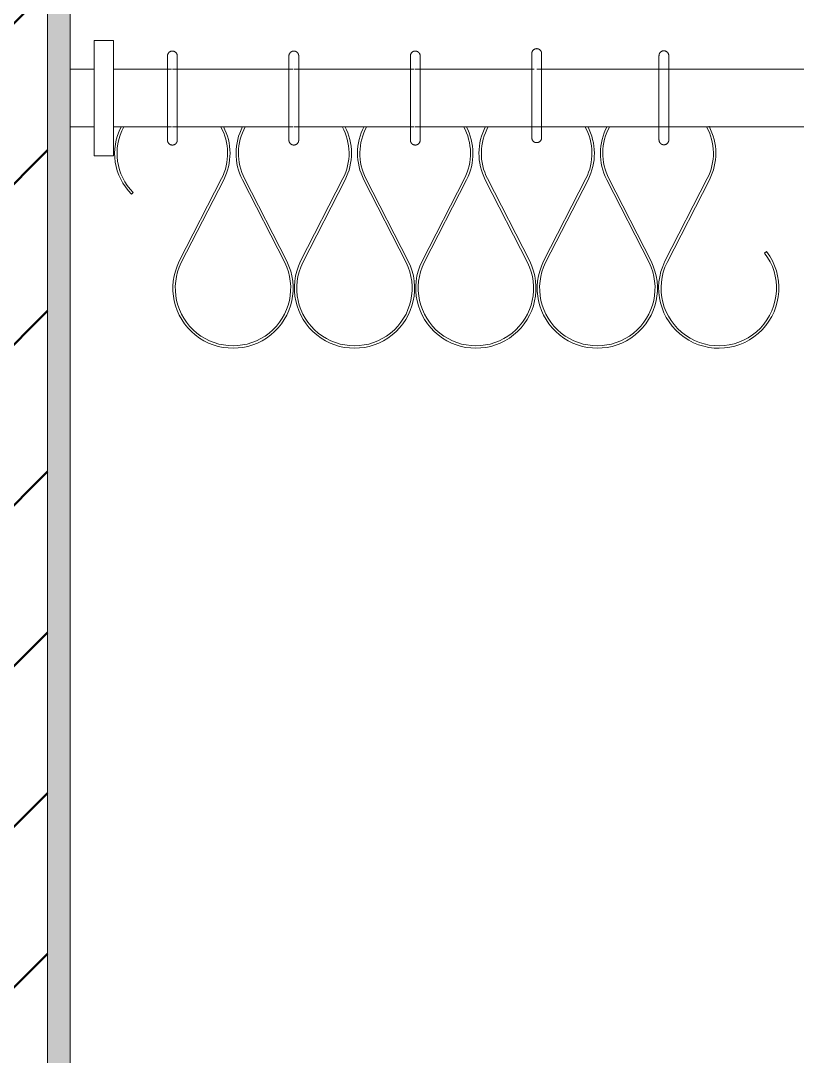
# Model space of a CAD drawing. Header units: millimetres. Extents: x -76261 to 649593, y -304265 to 60256.
# Drawn here: x 17057 to 17570, y -5591 to -4908 of the extents above; entities that cross this region are included whole.
import ezdxf

# ---------------------------------------------------------------- set-up
doc = ezdxf.new("R2010")
doc.units = ezdxf.units.MM
doc.header["$LTSCALE"] = 2000
doc.header["$MEASUREMENT"] = 0
doc.layers.get('0').update_dxf_attribs({"linetype": 'CONTINUOUS'})
for name, color, linetype, lineweight in [('A-WALL', 8, 'CONTINUOUS', 15), ('A-WALL-PATT', 8, 'CONTINUOUS', 50), ('Q-SPCQ', 8, 'CONTINUOUS', 15)]:
    doc.layers.add(name, color=color, linetype=linetype, lineweight=lineweight)

# ---------------------------------------------------------------- blocks, each defined once
blk = doc.blocks.new('Shower_Curtain_and_Rod_12632 - Shower Rod and Curtain Family-10671543-1st  FLOOR PLAN')
at = {"layer": 'Q-SPCQ'}
for p, q in [((28.57, 38.1), (15.87, 38.1)), ((15.87, -38.1), (15.87, 38.1)), ((28.57, 38.1), (28.57, -38.1)), ((304.74, 28.65), (304.74, 23.37)), ((311.21, 23.37), (311.21, 28.65)), ((64.23, 27.06), (64.23, 22.02)), ((70.71, 22.02), (70.71, 27.06)), ((70.71, 18.4), (70.71, 20.69)), ((144.4, 27.06), (144.4, 22.02)), ((150.87, 22.02), (150.87, 27.06)), ((150.87, 18.4), (150.87, 20.69)), ((224.57, 27.06), (224.57, 22.02)), ((231.04, 22.02), (231.04, 27.06)), ((231.04, 18.4), (231.04, 20.69)), ((311.21, 18.83), (311.21, 21.44)), ((388.7, 27.25), (388.7, 22.17)), ((395.18, 22.17), (395.18, 27.25)), ((395.18, 18.4), (395.18, 20.87)), ((15.87, 19.05), (0, 19.05)), ((0, -19.05), (0, 19.05)), ((66.85, 19.05), (28.57, 19.05)), ((147.02, 19.05), (67.47, 19.05)), ((227.19, 19.05), (147.64, 19.05)), ((306.31, 19.05), (227.81, 19.05)), ((391.58, 19.05), (307.98, 19.05)), ((901.42, 19.05), (391.94, 19.05)), ((0, -19.05), (15.87, -19.05)), ((28.57, -19.05), (66.85, -19.05)), ((64.23, -18.27), (64.23, -27.06)), ((67.47, -19.05), (147.02, -19.05)), ((144.4, -18.11), (144.4, -27.06)), ((147.64, -19.05), (227.19, -19.05)), ((224.57, -18.4), (224.57, -27.06)), ((227.81, -19.05), (901.42, -19.05)), ((304.74, -18.84), (304.74, -25.48)), ((388.7, -18.4), (388.7, -26.88)), ((70.71, -27.06), (70.71, -22.02)), ((150.87, -27.06), (150.87, -22.02)), ((231.04, -27.06), (231.04, -22.02)), ((311.21, -25.48), (311.21, -20.67)), ((395.18, -26.88), (395.18, -21.86)), ((15.87, -38.1), (28.57, -38.1)), ((99.93, -53.17), (71.95, -107.76)), ((73.37, -108.47), (101.34, -53.89)), ((113.69, -53.89), (141.62, -108.47)), ((143.04, -107.76), (115.11, -53.17)), ((180.09, -53.17), (152.12, -107.76)), ((153.53, -108.47), (181.51, -53.89)), ((193.86, -53.89), (221.79, -108.47)), ((223.2, -107.76), (195.28, -53.17)), ((260.26, -53.17), (232.29, -107.76)), ((233.7, -108.47), (261.68, -53.89)), ((274.03, -53.89), (301.96, -108.47)), ((303.37, -107.76), (275.45, -53.17)), ((340.43, -53.17), (312.45, -107.76)), ((313.87, -108.47), (341.84, -53.89)), ((354.2, -53.89), (382.12, -108.47)), ((383.54, -107.76), (355.61, -53.17)), ((420.6, -53.17), (392.62, -107.76)), ((394.04, -108.47), (422.01, -53.89)), ((40.41, -63.37), (41.53, -62.25)), ((459.7, -101.31), (458.44, -102.27))]:
    blk.add_line(p, q, dxfattribs=at)
at = {"layer": 'Q-SPCQ', "flags": 128}
for points in [[(64.23, 27.78), (64.23, 27.91), (64.24, 28.04), (64.26, 28.17), (64.27, 28.3), (64.3, 28.43), (64.32, 28.55), (64.36, 28.68), (64.4, 28.8), (64.44, 28.92), (64.49, 29.04), (64.54, 29.16), (64.6, 29.28), (64.66, 29.39), (64.73, 29.5), (64.8, 29.61), (64.87, 29.72), (64.95, 29.82), (65.04, 29.92), (65.12, 30.01), (65.21, 30.11), (65.31, 30.19), (65.41, 30.28), (65.51, 30.36), (65.61, 30.44), (65.72, 30.51), (65.83, 30.58), (65.94, 30.64), (66.06, 30.7), (66.18, 30.75), (66.3, 30.8), (66.42, 30.85), (66.54, 30.89), (66.67, 30.92), (66.79, 30.95), (66.92, 30.97), (67.05, 30.99), (67.18, 31.01), (67.3, 31.02), (67.43, 31.02), (67.47, 31.02)], [(64.23, 27.06), (64.23, 27.29), (64.23, 27.48), (64.23, 27.62), (64.23, 27.72), (64.23, 27.77), (64.23, 27.78)], [(64.23, 27.78), (64.23, 27.76), (64.23, 27.7), (64.23, 27.58), (64.23, 27.43), (64.23, 27.23), (64.23, 26.99), (64.23, 26.7), (64.23, 26.37), (64.23, 26), (64.23, 25.59), (64.23, 25.14), (64.23, 24.64), (64.23, 24.11), (64.23, 23.54), (64.23, 22.93), (64.23, 22.29), (64.23, 21.6), (64.23, 20.89), (64.23, 20.14), (64.23, 19.36), (64.23, 18.55), (64.23, 17.7), (64.23, 16.83), (64.23, 15.93), (64.23, 15.01), (64.23, 14.07), (64.23, 13.1), (64.23, 12.11), (64.23, 11.1), (64.23, 10.07), (64.23, 9.02), (64.23, 7.97), (64.23, 6.9), (64.23, 5.81), (64.23, 4.72), (64.23, 3.62), (64.23, 2.52), (64.23, 1.41), (64.23, 0.3), (64.23, -0.81), (64.23, -1.92), (64.23, -3.03), (64.23, -4.13), (64.23, -5.23), (64.23, -6.31), (64.23, -7.39), (64.23, -8.45), (64.23, -9.51), (64.23, -10.54), (64.23, -11.56), (64.23, -12.56), (64.23, -13.54), (64.23, -14.5), (64.23, -15.44), (64.23, -16.35), (64.23, -17.24), (64.23, -18.09), (64.23, -18.92), (64.23, -19.72), (64.23, -20.49), (64.23, -21.22), (64.23, -21.92), (64.23, -22.59), (64.23, -23.22), (64.23, -23.81), (64.23, -24.36), (64.23, -24.88), (64.23, -25.35), (64.23, -25.79), (64.23, -26.18), (64.23, -26.53), (64.23, -26.84), (64.23, -27.11), (64.23, -27.33), (64.23, -27.51), (64.23, -27.64), (64.23, -27.73), (64.23, -27.78), (64.23, -27.78)], [(67.47, 31.02), (67.6, 31.02), (67.73, 31.01), (67.86, 31), (67.98, 30.98), (68.11, 30.96), (68.24, 30.93), (68.36, 30.9), (68.49, 30.86), (68.61, 30.81), (68.73, 30.77), (68.85, 30.71), (68.96, 30.66), (69.08, 30.59), (69.19, 30.53), (69.3, 30.46), (69.4, 30.38), (69.5, 30.3), (69.6, 30.22), (69.7, 30.13), (69.79, 30.04), (69.88, 29.94), (69.96, 29.85), (70.04, 29.75), (70.12, 29.64), (70.19, 29.53), (70.26, 29.42), (70.32, 29.31), (70.38, 29.19), (70.44, 29.08), (70.49, 28.96), (70.53, 28.84), (70.57, 28.71), (70.6, 28.59), (70.63, 28.46), (70.66, 28.33), (70.68, 28.21), (70.69, 28.08), (70.7, 27.95), (70.71, 27.82), (70.71, 27.78)], [(70.71, -27.78), (70.71, -27.76), (70.71, -27.7), (70.71, -27.58), (70.71, -27.43), (70.71, -27.23), (70.71, -26.99), (70.71, -26.7), (70.71, -26.37), (70.71, -26), (70.71, -25.59), (70.71, -25.14), (70.71, -24.64), (70.71, -24.11), (70.71, -23.54), (70.71, -22.93), (70.71, -22.29), (70.71, -21.6), (70.71, -20.89), (70.71, -20.14), (70.71, -19.36), (70.71, -18.55), (70.71, -17.7), (70.71, -16.83), (70.71, -15.93), (70.71, -15.01), (70.71, -14.07), (70.71, -13.1), (70.71, -12.11), (70.71, -11.1), (70.71, -10.07), (70.71, -9.02), (70.71, -7.97), (70.71, -6.9), (70.71, -5.81), (70.71, -4.72), (70.71, -3.62), (70.71, -2.52), (70.71, -1.41), (70.71, -0.3), (70.71, 0.81), (70.71, 1.92), (70.71, 3.03), (70.71, 4.13), (70.71, 5.23), (70.71, 6.31), (70.71, 7.39), (70.71, 8.45), (70.71, 9.51), (70.71, 10.54), (70.71, 11.56), (70.71, 12.56), (70.71, 13.54), (70.71, 14.5), (70.71, 15.44), (70.71, 16.35), (70.71, 17.24), (70.71, 18.09), (70.71, 18.92), (70.71, 19.72), (70.71, 20.49), (70.71, 21.22), (70.71, 21.92), (70.71, 22.59), (70.71, 23.22), (70.71, 23.81), (70.71, 24.36), (70.71, 24.88), (70.71, 25.35), (70.71, 25.79), (70.71, 26.18), (70.71, 26.53), (70.71, 26.84), (70.71, 27.11), (70.71, 27.33), (70.71, 27.51), (70.71, 27.64), (70.71, 27.73), (70.71, 27.78), (70.71, 27.78)], [(70.71, 27.78), (70.71, 27.76), (70.71, 27.7), (70.71, 27.58), (70.71, 27.43), (70.71, 27.23), (70.71, 27.06)], [(144.4, 27.78), (144.4, 27.91), (144.41, 28.04), (144.42, 28.17), (144.44, 28.3), (144.47, 28.43), (144.49, 28.55), (144.53, 28.68), (144.57, 28.8), (144.61, 28.92), (144.66, 29.04), (144.71, 29.16), (144.77, 29.28), (144.83, 29.39), (144.9, 29.5), (144.97, 29.61), (145.04, 29.72), (145.12, 29.82), (145.2, 29.92), (145.29, 30.01), (145.38, 30.11), (145.48, 30.19), (145.58, 30.28), (145.68, 30.36), (145.78, 30.44), (145.89, 30.51), (146, 30.58), (146.11, 30.64), (146.23, 30.7), (146.34, 30.75), (146.46, 30.8), (146.59, 30.85), (146.71, 30.89), (146.83, 30.92), (146.96, 30.95), (147.09, 30.97), (147.22, 30.99), (147.34, 31.01), (147.47, 31.02), (147.6, 31.02), (147.64, 31.02)], [(144.4, 27.06), (144.4, 27.29), (144.4, 27.48), (144.4, 27.62), (144.4, 27.72), (144.4, 27.77), (144.4, 27.78)], [(144.4, 27.78), (144.4, 27.76), (144.4, 27.7), (144.4, 27.58), (144.4, 27.43), (144.4, 27.23), (144.4, 26.99), (144.4, 26.7), (144.4, 26.37), (144.4, 26), (144.4, 25.59), (144.4, 25.14), (144.4, 24.64), (144.4, 24.11), (144.4, 23.54), (144.4, 22.93), (144.4, 22.29), (144.4, 21.6), (144.4, 20.89), (144.4, 20.14), (144.4, 19.36), (144.4, 18.55), (144.4, 17.7), (144.4, 16.83), (144.4, 15.93), (144.4, 15.01), (144.4, 14.07), (144.4, 13.1), (144.4, 12.11), (144.4, 11.1), (144.4, 10.07), (144.4, 9.02), (144.4, 7.97), (144.4, 6.9), (144.4, 5.81), (144.4, 4.72), (144.4, 3.62), (144.4, 2.52), (144.4, 1.41), (144.4, 0.3), (144.4, -0.81), (144.4, -1.92), (144.4, -3.03), (144.4, -4.13), (144.4, -5.23), (144.4, -6.31), (144.4, -7.39), (144.4, -8.45), (144.4, -9.51), (144.4, -10.54), (144.4, -11.56), (144.4, -12.56), (144.4, -13.54), (144.4, -14.5), (144.4, -15.44), (144.4, -16.35), (144.4, -17.24), (144.4, -18.09), (144.4, -18.92), (144.4, -19.72), (144.4, -20.49), (144.4, -21.22), (144.4, -21.92), (144.4, -22.59), (144.4, -23.22), (144.4, -23.81), (144.4, -24.36), (144.4, -24.88), (144.4, -25.35), (144.4, -25.79), (144.4, -26.18), (144.4, -26.53), (144.4, -26.84), (144.4, -27.11), (144.4, -27.33), (144.4, -27.51), (144.4, -27.64), (144.4, -27.73), (144.4, -27.78), (144.4, -27.78)], [(147.64, 31.02), (147.77, 31.02), (147.9, 31.01), (148.02, 31), (148.15, 30.98), (148.28, 30.96), (148.41, 30.93), (148.53, 30.9), (148.66, 30.86), (148.78, 30.81), (148.9, 30.77), (149.02, 30.71), (149.13, 30.66), (149.25, 30.59), (149.36, 30.53), (149.47, 30.46), (149.57, 30.38), (149.67, 30.3), (149.77, 30.22), (149.87, 30.13), (149.96, 30.04), (150.05, 29.94), (150.13, 29.85), (150.21, 29.75), (150.29, 29.64), (150.36, 29.53), (150.43, 29.42), (150.49, 29.31), (150.55, 29.19), (150.6, 29.08), (150.65, 28.96), (150.7, 28.84), (150.74, 28.71), (150.77, 28.59), (150.8, 28.46), (150.83, 28.33), (150.85, 28.21), (150.86, 28.08), (150.87, 27.95), (150.87, 27.82), (150.87, 27.78)], [(150.87, -27.78), (150.87, -27.76), (150.87, -27.7), (150.87, -27.58), (150.87, -27.43), (150.87, -27.23), (150.87, -26.99), (150.87, -26.7), (150.87, -26.37), (150.87, -26), (150.87, -25.59), (150.87, -25.14), (150.87, -24.64), (150.87, -24.11), (150.87, -23.54), (150.87, -22.93), (150.87, -22.29), (150.87, -21.6), (150.87, -20.89), (150.87, -20.14), (150.87, -19.36), (150.87, -18.55), (150.87, -17.7), (150.87, -16.83), (150.87, -15.93), (150.87, -15.01), (150.87, -14.07), (150.87, -13.1), (150.87, -12.11), (150.87, -11.1), (150.87, -10.07), (150.87, -9.02), (150.87, -7.97), (150.87, -6.9), (150.87, -5.81), (150.87, -4.72), (150.87, -3.62), (150.87, -2.52), (150.87, -1.41), (150.87, -0.3), (150.87, 0.81), (150.87, 1.92), (150.87, 3.03), (150.87, 4.13), (150.87, 5.23), (150.87, 6.31), (150.87, 7.39), (150.87, 8.45), (150.87, 9.51), (150.87, 10.54), (150.87, 11.56), (150.87, 12.56), (150.87, 13.54), (150.87, 14.5), (150.87, 15.44), (150.87, 16.35), (150.87, 17.24), (150.87, 18.09), (150.87, 18.92), (150.87, 19.72), (150.87, 20.49), (150.87, 21.22), (150.87, 21.92), (150.87, 22.59), (150.87, 23.22), (150.87, 23.81), (150.87, 24.36), (150.87, 24.88), (150.87, 25.35), (150.87, 25.79), (150.87, 26.18), (150.87, 26.53), (150.87, 26.84), (150.87, 27.11), (150.87, 27.33), (150.87, 27.51), (150.87, 27.64), (150.87, 27.73), (150.87, 27.78), (150.87, 27.78)], [(150.87, 27.78), (150.87, 27.76), (150.87, 27.7), (150.87, 27.58), (150.87, 27.43), (150.87, 27.23), (150.87, 27.06)], [(224.57, 27.78), (224.57, 27.91), (224.58, 28.04), (224.59, 28.17), (224.61, 28.3), (224.63, 28.43), (224.66, 28.55), (224.7, 28.68), (224.73, 28.8), (224.78, 28.92), (224.83, 29.04), (224.88, 29.16), (224.94, 29.28), (225, 29.39), (225.06, 29.5), (225.13, 29.61), (225.21, 29.72), (225.29, 29.82), (225.37, 29.92), (225.46, 30.01), (225.55, 30.11), (225.65, 30.19), (225.74, 30.28), (225.85, 30.36), (225.95, 30.44), (226.06, 30.51), (226.17, 30.58), (226.28, 30.64), (226.4, 30.7), (226.51, 30.75), (226.63, 30.8), (226.75, 30.85), (226.88, 30.89), (227, 30.92), (227.13, 30.95), (227.26, 30.97), (227.38, 30.99), (227.51, 31.01), (227.64, 31.02), (227.77, 31.02), (227.81, 31.02)], [(224.57, 27.06), (224.57, 27.29), (224.57, 27.48), (224.57, 27.62), (224.57, 27.72), (224.57, 27.77), (224.57, 27.78)], [(224.57, 27.78), (224.57, 27.76), (224.57, 27.7), (224.57, 27.58), (224.57, 27.43), (224.57, 27.23), (224.57, 26.99), (224.57, 26.7), (224.57, 26.37), (224.57, 26), (224.57, 25.59), (224.57, 25.14), (224.57, 24.64), (224.57, 24.11), (224.57, 23.54), (224.57, 22.93), (224.57, 22.29), (224.57, 21.6), (224.57, 20.89), (224.57, 20.14), (224.57, 19.36), (224.57, 18.55), (224.57, 17.7), (224.57, 16.83), (224.57, 15.93), (224.57, 15.01), (224.57, 14.07), (224.57, 13.1), (224.57, 12.11), (224.57, 11.1), (224.57, 10.07), (224.57, 9.02), (224.57, 7.97), (224.57, 6.9), (224.57, 5.81), (224.57, 4.72), (224.57, 3.62), (224.57, 2.52), (224.57, 1.41), (224.57, 0.3), (224.57, -0.81), (224.57, -1.92), (224.57, -3.03), (224.57, -4.13), (224.57, -5.23), (224.57, -6.31), (224.57, -7.39), (224.57, -8.45), (224.57, -9.51), (224.57, -10.54), (224.57, -11.56), (224.57, -12.56), (224.57, -13.54), (224.57, -14.5), (224.57, -15.44), (224.57, -16.35), (224.57, -17.24), (224.57, -18.09), (224.57, -18.92), (224.57, -19.72), (224.57, -20.49), (224.57, -21.22), (224.57, -21.92), (224.57, -22.59), (224.57, -23.22), (224.57, -23.81), (224.57, -24.36), (224.57, -24.88), (224.57, -25.35), (224.57, -25.79), (224.57, -26.18), (224.57, -26.53), (224.57, -26.84), (224.57, -27.11), (224.57, -27.33), (224.57, -27.51), (224.57, -27.64), (224.57, -27.73), (224.57, -27.78), (224.57, -27.78)], [(227.81, 31.02), (227.94, 31.02), (228.06, 31.01), (228.19, 31), (228.32, 30.98), (228.45, 30.96), (228.58, 30.93), (228.7, 30.9), (228.82, 30.86), (228.95, 30.81), (229.07, 30.77), (229.18, 30.71), (229.3, 30.66), (229.41, 30.59), (229.53, 30.53), (229.63, 30.46), (229.74, 30.38), (229.84, 30.3), (229.94, 30.22), (230.04, 30.13), (230.13, 30.04), (230.22, 29.94), (230.3, 29.85), (230.38, 29.75), (230.46, 29.64), (230.53, 29.53), (230.6, 29.42), (230.66, 29.31), (230.72, 29.19), (230.77, 29.08), (230.82, 28.96), (230.87, 28.84), (230.91, 28.71), (230.94, 28.59), (230.97, 28.46), (231, 28.33), (231.02, 28.21), (231.03, 28.08), (231.04, 27.95), (231.04, 27.82), (231.04, 27.78)], [(231.04, -27.78), (231.04, -27.76), (231.04, -27.7), (231.04, -27.58), (231.04, -27.43), (231.04, -27.23), (231.04, -26.99), (231.04, -26.7), (231.04, -26.37), (231.04, -26), (231.04, -25.59), (231.04, -25.14), (231.04, -24.64), (231.04, -24.11), (231.04, -23.54), (231.04, -22.93), (231.04, -22.29), (231.04, -21.6), (231.04, -20.89), (231.04, -20.14), (231.04, -19.36), (231.04, -18.55), (231.04, -17.7), (231.04, -16.83), (231.04, -15.93), (231.04, -15.01), (231.04, -14.07), (231.04, -13.1), (231.04, -12.11), (231.04, -11.1), (231.04, -10.07), (231.04, -9.02), (231.04, -7.97), (231.04, -6.9), (231.04, -5.81), (231.04, -4.72), (231.04, -3.62), (231.04, -2.52), (231.04, -1.41), (231.04, -0.3), (231.04, 0.81), (231.04, 1.92), (231.04, 3.03), (231.04, 4.13), (231.04, 5.23), (231.04, 6.31), (231.04, 7.39), (231.04, 8.45), (231.04, 9.51), (231.04, 10.54), (231.04, 11.56), (231.04, 12.56), (231.04, 13.54), (231.04, 14.5), (231.04, 15.44), (231.04, 16.35), (231.04, 17.24), (231.04, 18.09), (231.04, 18.92), (231.04, 19.72), (231.04, 20.49), (231.04, 21.22), (231.04, 21.92), (231.04, 22.59), (231.04, 23.22), (231.04, 23.81), (231.04, 24.36), (231.04, 24.88), (231.04, 25.35), (231.04, 25.79), (231.04, 26.18), (231.04, 26.53), (231.04, 26.84), (231.04, 27.11), (231.04, 27.33), (231.04, 27.51), (231.04, 27.64), (231.04, 27.73), (231.04, 27.78), (231.04, 27.78)], [(231.04, 27.78), (231.04, 27.76), (231.04, 27.7), (231.04, 27.58), (231.04, 27.43), (231.04, 27.23), (231.04, 27.06)], [(304.74, 29.37), (304.74, 29.5), (304.75, 29.63), (304.76, 29.76), (304.78, 29.89), (304.8, 30.01), (304.83, 30.14), (304.86, 30.27), (304.9, 30.39), (304.95, 30.51), (304.99, 30.63), (305.05, 30.75), (305.1, 30.87), (305.17, 30.98), (305.23, 31.09), (305.3, 31.2), (305.38, 31.3), (305.46, 31.41), (305.54, 31.51), (305.63, 31.6), (305.72, 31.69), (305.81, 31.78), (305.91, 31.87), (306.01, 31.95), (306.12, 32.02), (306.23, 32.1), (306.34, 32.16), (306.45, 32.23), (306.57, 32.29), (306.68, 32.34), (306.8, 32.39), (306.92, 32.43), (307.05, 32.47), (307.17, 32.51), (307.3, 32.54), (307.43, 32.56), (307.55, 32.58), (307.68, 32.6), (307.81, 32.6), (307.94, 32.61), (307.98, 32.61)], [(304.74, 28.65), (304.74, 28.88), (304.74, 29.07), (304.74, 29.21), (304.74, 29.31), (304.74, 29.36), (304.74, 29.37)], [(304.74, 29.37), (304.74, 29.35), (304.74, 29.28), (304.74, 29.17), (304.74, 29.02), (304.74, 28.82), (304.74, 28.58), (304.74, 28.29), (304.74, 27.96), (304.74, 27.59), (304.74, 27.18), (304.74, 26.73), (304.74, 26.23), (304.74, 25.7), (304.74, 25.13), (304.74, 24.52), (304.74, 23.87), (304.74, 23.19), (304.74, 22.48), (304.74, 21.73), (304.74, 20.95), (304.74, 20.13), (304.74, 19.29), (304.74, 18.42), (304.74, 17.52), (304.74, 16.6), (304.74, 15.65), (304.74, 14.68), (304.74, 13.69), (304.74, 12.68), (304.74, 11.66), (304.74, 10.61), (304.74, 9.55), (304.74, 8.48), (304.74, 7.4), (304.74, 6.31), (304.74, 5.21), (304.74, 4.11), (304.74, 3), (304.74, 1.89), (304.74, 0.78), (304.74, -0.33), (304.74, -1.44), (304.74, -2.54), (304.74, -3.64), (304.74, -4.73), (304.74, -5.8), (304.74, -6.87), (304.74, -7.92), (304.74, -8.96), (304.74, -9.97), (304.74, -10.98), (304.74, -11.96), (304.74, -12.92), (304.74, -13.85), (304.74, -14.76), (304.74, -15.65), (304.74, -16.51), (304.74, -17.34), (304.74, -18.13), (304.74, -18.9), (304.74, -19.63), (304.74, -20.33), (304.74, -21), (304.74, -21.63), (304.74, -22.22), (304.74, -22.77), (304.74, -23.29), (304.74, -23.76), (304.74, -24.2), (304.74, -24.59), (304.74, -24.94), (304.74, -25.25), (304.74, -25.52), (304.74, -25.74), (304.74, -25.92), (304.74, -26.05), (304.74, -26.14), (304.74, -26.19), (304.74, -26.2)], [(307.98, 32.61), (308.1, 32.61), (308.23, 32.6), (308.36, 32.59), (308.49, 32.57), (308.62, 32.54), (308.74, 32.52), (308.87, 32.48), (308.99, 32.44), (309.12, 32.4), (309.24, 32.35), (309.35, 32.3), (309.47, 32.24), (309.58, 32.18), (309.69, 32.11), (309.8, 32.04), (309.91, 31.97), (310.01, 31.89), (310.11, 31.81), (310.21, 31.72), (310.3, 31.63), (310.39, 31.53), (310.47, 31.43), (310.55, 31.33), (310.63, 31.23), (310.7, 31.12), (310.77, 31.01), (310.83, 30.9), (310.89, 30.78), (310.94, 30.66), (310.99, 30.54), (311.04, 30.42), (311.08, 30.3), (311.11, 30.18), (311.14, 30.05), (311.16, 29.92), (311.18, 29.79), (311.2, 29.67), (311.21, 29.54), (311.21, 29.41), (311.21, 29.37)], [(311.21, -26.2), (311.21, -26.17), (311.21, -26.11), (311.21, -26), (311.21, -25.84), (311.21, -25.64), (311.21, -25.4), (311.21, -25.11), (311.21, -24.79), (311.21, -24.42), (311.21, -24), (311.21, -23.55), (311.21, -23.06), (311.21, -22.52), (311.21, -21.95), (311.21, -21.34), (311.21, -20.7), (311.21, -20.02), (311.21, -19.3), (311.21, -18.55), (311.21, -17.77), (311.21, -16.96), (311.21, -16.12), (311.21, -15.24), (311.21, -14.35), (311.21, -13.42), (311.21, -12.48), (311.21, -11.51), (311.21, -10.52), (311.21, -9.51), (311.21, -8.48), (311.21, -7.44), (311.21, -6.38), (311.21, -5.31), (311.21, -4.23), (311.21, -3.13), (311.21, -2.04), (311.21, -0.93), (311.21, 0.18), (311.21, 1.29), (311.21, 2.4), (311.21, 3.51), (311.21, 4.62), (311.21, 5.72), (311.21, 6.81), (311.21, 7.9), (311.21, 8.98), (311.21, 10.04), (311.21, 11.09), (311.21, 12.13), (311.21, 13.15), (311.21, 14.15), (311.21, 15.13), (311.21, 16.09), (311.21, 17.03), (311.21, 17.94), (311.21, 18.82), (311.21, 19.68), (311.21, 20.51), (311.21, 21.31), (311.21, 22.08), (311.21, 22.81), (311.21, 23.51), (311.21, 24.17), (311.21, 24.8), (311.21, 25.4), (311.21, 25.95), (311.21, 26.46), (311.21, 26.94), (311.21, 27.37), (311.21, 27.77), (311.21, 28.12), (311.21, 28.43), (311.21, 28.69), (311.21, 28.92), (311.21, 29.09), (311.21, 29.23), (311.21, 29.32), (311.21, 29.37), (311.21, 29.37)], [(311.21, 29.37), (311.21, 29.35), (311.21, 29.28), (311.21, 29.17), (311.21, 29.02), (311.21, 28.82), (311.21, 28.65)], [(388.7, 27.97), (388.71, 28.1), (388.71, 28.23), (388.73, 28.35), (388.75, 28.48), (388.77, 28.61), (388.8, 28.74), (388.83, 28.86), (388.87, 28.98), (388.91, 29.11), (388.96, 29.23), (389.01, 29.35), (389.07, 29.46), (389.13, 29.57), (389.2, 29.69), (389.27, 29.79), (389.34, 29.9), (389.42, 30), (389.51, 30.1), (389.6, 30.2), (389.69, 30.29), (389.78, 30.38), (389.88, 30.46), (389.98, 30.54), (390.08, 30.62), (390.19, 30.69), (390.3, 30.76), (390.42, 30.82), (390.53, 30.88), (390.65, 30.93), (390.77, 30.98), (390.89, 31.03), (391.01, 31.07), (391.14, 31.1), (391.26, 31.13), (391.39, 31.16), (391.52, 31.18), (391.65, 31.19), (391.78, 31.2), (391.91, 31.2), (391.94, 31.2)], [(388.7, 27.25), (388.7, 27.48), (388.7, 27.66), (388.7, 27.8), (388.7, 27.9), (388.7, 27.96), (388.7, 27.97)], [(388.7, 27.97), (388.7, 27.94), (388.7, 27.88), (388.7, 27.77), (388.7, 27.61), (388.7, 27.41), (388.7, 27.17), (388.7, 26.88), (388.7, 26.56), (388.7, 26.19), (388.7, 25.77), (388.7, 25.32), (388.7, 24.83), (388.7, 24.29), (388.7, 23.72), (388.7, 23.11), (388.7, 22.47), (388.7, 21.79), (388.7, 21.07), (388.7, 20.32), (388.7, 19.54), (388.7, 18.73), (388.7, 17.88), (388.7, 17.01), (388.7, 16.12), (388.7, 15.19), (388.7, 14.25), (388.7, 13.28), (388.7, 12.29), (388.7, 11.28), (388.7, 10.25), (388.7, 9.21), (388.7, 8.15), (388.7, 7.08), (388.7, 6), (388.7, 4.9), (388.7, 3.81), (388.7, 2.7), (388.7, 1.59), (388.7, 0.48), (388.7, -0.63), (388.7, -1.74), (388.7, -2.85), (388.7, -3.95), (388.7, -5.04), (388.7, -6.13), (388.7, -7.21), (388.7, -8.27), (388.7, -9.32), (388.7, -10.36), (388.7, -11.38), (388.7, -12.38), (388.7, -13.36), (388.7, -14.32), (388.7, -15.26), (388.7, -16.17), (388.7, -17.05), (388.7, -17.91), (388.7, -18.74), (388.7, -19.54), (388.7, -20.31), (388.7, -21.04), (388.7, -21.74), (388.7, -22.41), (388.7, -23.03), (388.7, -23.63), (388.7, -24.18), (388.7, -24.69), (388.7, -25.17), (388.7, -25.6), (388.7, -26), (388.7, -26.35), (388.7, -26.66), (388.7, -26.92), (388.7, -27.15), (388.7, -27.32), (388.7, -27.46), (388.7, -27.55), (388.7, -27.6), (388.7, -27.6)], [(391.94, 31.2), (392.07, 31.2), (392.2, 31.19), (392.33, 31.18), (392.46, 31.16), (392.58, 31.14), (392.71, 31.11), (392.84, 31.08), (392.96, 31.04), (393.08, 31), (393.2, 30.95), (393.32, 30.89), (393.44, 30.84), (393.55, 30.78), (393.66, 30.71), (393.77, 30.64), (393.87, 30.56), (393.98, 30.48), (394.08, 30.4), (394.17, 30.31), (394.26, 30.22), (394.35, 30.13), (394.44, 30.03), (394.52, 29.93), (394.59, 29.82), (394.66, 29.72), (394.73, 29.6), (394.8, 29.49), (394.85, 29.38), (394.91, 29.26), (394.96, 29.14), (395, 29.02), (395.04, 28.89), (395.08, 28.77), (395.11, 28.64), (395.13, 28.52), (395.15, 28.39), (395.16, 28.26), (395.17, 28.13), (395.18, 28), (395.18, 27.97)], [(395.18, -27.6), (395.18, -27.58), (395.18, -27.51), (395.18, -27.4), (395.18, -27.25), (395.18, -27.05), (395.18, -26.81), (395.18, -26.52), (395.18, -26.19), (395.18, -25.82), (395.18, -25.41), (395.18, -24.96), (395.18, -24.46), (395.18, -23.93), (395.18, -23.36), (395.18, -22.75), (395.18, -22.1), (395.18, -21.42), (395.18, -20.71), (395.18, -19.96), (395.18, -19.18), (395.18, -18.36), (395.18, -17.52), (395.18, -16.65), (395.18, -15.75), (395.18, -14.83), (395.18, -13.88), (395.18, -12.91), (395.18, -11.92), (395.18, -10.91), (395.18, -9.89), (395.18, -8.84), (395.18, -7.78), (395.18, -6.71), (395.18, -5.63), (395.18, -4.54), (395.18, -3.44), (395.18, -2.34), (395.18, -1.23), (395.18, -0.12), (395.18, 0.99), (395.18, 2.1), (395.18, 3.21), (395.18, 4.31), (395.18, 5.41), (395.18, 6.49), (395.18, 7.57), (395.18, 8.64), (395.18, 9.69), (395.18, 10.72), (395.18, 11.74), (395.18, 12.75), (395.18, 13.73), (395.18, 14.69), (395.18, 15.62), (395.18, 16.53), (395.18, 17.42), (395.18, 18.28), (395.18, 19.1), (395.18, 19.9), (395.18, 20.67), (395.18, 21.4), (395.18, 22.1), (395.18, 22.77), (395.18, 23.4), (395.18, 23.99), (395.18, 24.54), (395.18, 25.06), (395.18, 25.53), (395.18, 25.97), (395.18, 26.36), (395.18, 26.71), (395.18, 27.02), (395.18, 27.29), (395.18, 27.51), (395.18, 27.69), (395.18, 27.82), (395.18, 27.91), (395.18, 27.96), (395.18, 27.97)], [(395.18, 27.97), (395.18, 27.94), (395.18, 27.88), (395.18, 27.77), (395.18, 27.61), (395.18, 27.41), (395.18, 27.25)], [(64.23, -27.78), (64.23, -27.76), (64.23, -27.7), (64.23, -27.58), (64.23, -27.43), (64.23, -27.23), (64.23, -27.06)], [(70.71, -27.06), (70.71, -27.29), (70.71, -27.48), (70.71, -27.62), (70.71, -27.72), (70.71, -27.77), (70.71, -27.78)], [(144.4, -27.78), (144.4, -27.76), (144.4, -27.7), (144.4, -27.58), (144.4, -27.43), (144.4, -27.23), (144.4, -27.06)], [(150.87, -27.06), (150.87, -27.29), (150.87, -27.48), (150.87, -27.62), (150.87, -27.72), (150.87, -27.77), (150.87, -27.78)], [(224.57, -27.78), (224.57, -27.76), (224.57, -27.7), (224.57, -27.58), (224.57, -27.43), (224.57, -27.23), (224.57, -27.06)], [(231.04, -27.06), (231.04, -27.29), (231.04, -27.48), (231.04, -27.62), (231.04, -27.72), (231.04, -27.77), (231.04, -27.78)], [(304.74, -26.2), (304.74, -26.17), (304.74, -26.11), (304.74, -26), (304.74, -25.84), (304.74, -25.64), (304.74, -25.48)], [(307.98, -29.43), (307.85, -29.43), (307.72, -29.42), (307.59, -29.41), (307.46, -29.39), (307.33, -29.37), (307.21, -29.34), (307.08, -29.31), (306.96, -29.27), (306.84, -29.23), (306.71, -29.18), (306.6, -29.13), (306.48, -29.07), (306.37, -29.01), (306.26, -28.94), (306.15, -28.87), (306.04, -28.79), (305.94, -28.71), (305.84, -28.63), (305.75, -28.54), (305.65, -28.45), (305.57, -28.36), (305.48, -28.26), (305.4, -28.16), (305.32, -28.05), (305.25, -27.95), (305.18, -27.84), (305.12, -27.72), (305.06, -27.61), (305.01, -27.49), (304.96, -27.37), (304.91, -27.25), (304.87, -27.12), (304.84, -27), (304.81, -26.87), (304.79, -26.75), (304.77, -26.62), (304.75, -26.49), (304.74, -26.36), (304.74, -26.23), (304.74, -26.2)], [(311.21, -26.2), (311.21, -26.33), (311.2, -26.46), (311.19, -26.58), (311.17, -26.71), (311.15, -26.84), (311.12, -26.97), (311.09, -27.09), (311.05, -27.22), (311, -27.34), (310.96, -27.46), (310.9, -27.58), (310.85, -27.69), (310.78, -27.81), (310.72, -27.92), (310.65, -28.02), (310.57, -28.13), (310.49, -28.23), (310.41, -28.33), (310.32, -28.43), (310.23, -28.52), (310.14, -28.61), (310.04, -28.69), (309.94, -28.77), (309.83, -28.85), (309.72, -28.92), (309.61, -28.99), (309.5, -29.05), (309.39, -29.11), (309.27, -29.16), (309.15, -29.21), (309.03, -29.26), (308.9, -29.3), (308.78, -29.33), (308.65, -29.36), (308.53, -29.39), (308.4, -29.41), (308.27, -29.42), (308.14, -29.43), (308.01, -29.43), (307.98, -29.43)], [(311.21, -25.48), (311.21, -25.71), (311.21, -25.89), (311.21, -26.03), (311.21, -26.13), (311.21, -26.19), (311.21, -26.2)], [(388.7, -27.6), (388.7, -27.58), (388.7, -27.51), (388.7, -27.4), (388.7, -27.25), (388.7, -27.05), (388.7, -26.88)], [(395.18, -26.88), (395.18, -27.11), (395.18, -27.3), (395.18, -27.44), (395.18, -27.54), (395.18, -27.59), (395.18, -27.6)], [(67.47, -31.02), (67.34, -31.02), (67.21, -31.01), (67.08, -31), (66.95, -30.98), (66.83, -30.96), (66.7, -30.93), (66.57, -30.9), (66.45, -30.86), (66.33, -30.81), (66.21, -30.77), (66.09, -30.71), (65.97, -30.66), (65.86, -30.59), (65.75, -30.53), (65.64, -30.46), (65.54, -30.38), (65.43, -30.3), (65.33, -30.22), (65.24, -30.13), (65.15, -30.04), (65.06, -29.94), (64.97, -29.85), (64.89, -29.75), (64.82, -29.64), (64.75, -29.53), (64.68, -29.42), (64.61, -29.31), (64.56, -29.19), (64.5, -29.08), (64.45, -28.96), (64.41, -28.84), (64.37, -28.71), (64.33, -28.59), (64.3, -28.46), (64.28, -28.33), (64.26, -28.21), (64.25, -28.08), (64.24, -27.95), (64.23, -27.82), (64.23, -27.78)], [(70.71, -27.78), (70.7, -27.91), (70.7, -28.04), (70.68, -28.17), (70.66, -28.3), (70.64, -28.43), (70.61, -28.55), (70.58, -28.68), (70.54, -28.8), (70.5, -28.92), (70.45, -29.04), (70.4, -29.16), (70.34, -29.28), (70.28, -29.39), (70.21, -29.5), (70.14, -29.61), (70.06, -29.72), (69.99, -29.82), (69.9, -29.92), (69.81, -30.01), (69.72, -30.11), (69.63, -30.19), (69.53, -30.28), (69.43, -30.36), (69.33, -30.44), (69.22, -30.51), (69.11, -30.58), (68.99, -30.64), (68.88, -30.7), (68.76, -30.75), (68.64, -30.8), (68.52, -30.85), (68.4, -30.89), (68.27, -30.92), (68.15, -30.95), (68.02, -30.97), (67.89, -30.99), (67.76, -31.01), (67.63, -31.02), (67.5, -31.02), (67.47, -31.02)], [(147.64, -31.02), (147.51, -31.02), (147.38, -31.01), (147.25, -31), (147.12, -30.98), (146.99, -30.96), (146.87, -30.93), (146.74, -30.9), (146.62, -30.86), (146.5, -30.81), (146.38, -30.77), (146.26, -30.71), (146.14, -30.66), (146.03, -30.59), (145.92, -30.53), (145.81, -30.46), (145.7, -30.38), (145.6, -30.3), (145.5, -30.22), (145.41, -30.13), (145.32, -30.04), (145.23, -29.94), (145.14, -29.85), (145.06, -29.75), (144.99, -29.64), (144.91, -29.53), (144.85, -29.42), (144.78, -29.31), (144.72, -29.19), (144.67, -29.08), (144.62, -28.96), (144.58, -28.84), (144.54, -28.71), (144.5, -28.59), (144.47, -28.46), (144.45, -28.33), (144.43, -28.21), (144.41, -28.08), (144.4, -27.95), (144.4, -27.82), (144.4, -27.78)], [(150.87, -27.78), (150.87, -27.91), (150.86, -28.04), (150.85, -28.17), (150.83, -28.3), (150.81, -28.43), (150.78, -28.55), (150.75, -28.68), (150.71, -28.8), (150.67, -28.92), (150.62, -29.04), (150.57, -29.16), (150.51, -29.28), (150.45, -29.39), (150.38, -29.5), (150.31, -29.61), (150.23, -29.72), (150.15, -29.82), (150.07, -29.92), (149.98, -30.01), (149.89, -30.11), (149.8, -30.19), (149.7, -30.28), (149.6, -30.36), (149.49, -30.44), (149.39, -30.51), (149.28, -30.58), (149.16, -30.64), (149.05, -30.7), (148.93, -30.75), (148.81, -30.8), (148.69, -30.85), (148.57, -30.89), (148.44, -30.92), (148.31, -30.95), (148.19, -30.97), (148.06, -30.99), (147.93, -31.01), (147.8, -31.02), (147.67, -31.02), (147.64, -31.02)], [(227.81, -31.02), (227.68, -31.02), (227.55, -31.01), (227.42, -31), (227.29, -30.98), (227.16, -30.96), (227.04, -30.93), (226.91, -30.9), (226.79, -30.86), (226.67, -30.81), (226.55, -30.77), (226.43, -30.71), (226.31, -30.66), (226.2, -30.59), (226.09, -30.53), (225.98, -30.46), (225.87, -30.38), (225.77, -30.3), (225.67, -30.22), (225.58, -30.13), (225.48, -30.04), (225.4, -29.94), (225.31, -29.85), (225.23, -29.75), (225.15, -29.64), (225.08, -29.53), (225.01, -29.42), (224.95, -29.31), (224.89, -29.19), (224.84, -29.08), (224.79, -28.96), (224.75, -28.84), (224.71, -28.71), (224.67, -28.59), (224.64, -28.46), (224.62, -28.33), (224.6, -28.21), (224.58, -28.08), (224.57, -27.95), (224.57, -27.82), (224.57, -27.78)], [(231.04, -27.78), (231.04, -27.91), (231.03, -28.04), (231.02, -28.17), (231, -28.3), (230.98, -28.43), (230.95, -28.55), (230.92, -28.68), (230.88, -28.8), (230.84, -28.92), (230.79, -29.04), (230.73, -29.16), (230.68, -29.28), (230.62, -29.39), (230.55, -29.5), (230.48, -29.61), (230.4, -29.72), (230.32, -29.82), (230.24, -29.92), (230.15, -30.01), (230.06, -30.11), (229.97, -30.19), (229.87, -30.28), (229.77, -30.36), (229.66, -30.44), (229.56, -30.51), (229.44, -30.58), (229.33, -30.64), (229.22, -30.7), (229.1, -30.75), (228.98, -30.8), (228.86, -30.85), (228.73, -30.89), (228.61, -30.92), (228.48, -30.95), (228.36, -30.97), (228.23, -30.99), (228.1, -31.01), (227.97, -31.02), (227.84, -31.02), (227.81, -31.02)], [(391.94, -30.84), (391.81, -30.84), (391.68, -30.83), (391.55, -30.82), (391.43, -30.8), (391.3, -30.77), (391.17, -30.75), (391.05, -30.71), (390.92, -30.67), (390.8, -30.63), (390.68, -30.58), (390.56, -30.53), (390.45, -30.47), (390.33, -30.41), (390.22, -30.34), (390.11, -30.27), (390.01, -30.2), (389.91, -30.12), (389.81, -30.04), (389.71, -29.95), (389.62, -29.86), (389.53, -29.76), (389.45, -29.66), (389.37, -29.56), (389.29, -29.46), (389.22, -29.35), (389.15, -29.24), (389.09, -29.13), (389.03, -29.01), (388.97, -28.89), (388.92, -28.78), (388.88, -28.65), (388.84, -28.53), (388.81, -28.41), (388.78, -28.28), (388.75, -28.15), (388.73, -28.02), (388.72, -27.9), (388.71, -27.77), (388.7, -27.64), (388.7, -27.6)], [(395.18, -27.6), (395.18, -27.73), (395.17, -27.86), (395.15, -27.99), (395.14, -28.12), (395.11, -28.25), (395.09, -28.37), (395.05, -28.5), (395.01, -28.62), (394.97, -28.74), (394.92, -28.86), (394.87, -28.98), (394.81, -29.1), (394.75, -29.21), (394.68, -29.32), (394.61, -29.43), (394.54, -29.54), (394.46, -29.64), (394.37, -29.74), (394.29, -29.83), (394.2, -29.92), (394.1, -30.01), (394, -30.1), (393.9, -30.18), (393.8, -30.25), (393.69, -30.33), (393.58, -30.39), (393.47, -30.46), (393.35, -30.52), (393.23, -30.57), (393.11, -30.62), (392.99, -30.66), (392.87, -30.7), (392.74, -30.74), (392.62, -30.77), (392.49, -30.79), (392.36, -30.81), (392.23, -30.83), (392.11, -30.83), (391.98, -30.84), (391.94, -30.84)]]:
    blk.add_lwpolyline(points, dxfattribs=at)
at = {"layer": 'Q-SPCQ'}
for centre, radius, start, end in [((67.43, -36.51), 38.1, 152.58521, 224.82743), ((67.43, -36.51), 36.51, 151.34752, 224.81993), ((67.43, -36.51), 36.51, 332.86468, 28.86157), ((67.43, -36.51), 38.1, 332.86468, 27.59799), ((147.6, -36.51), 38.1, 152.41154, 207.13532), ((147.6, -36.51), 36.51, 151.14946, 207.13621), ((147.6, -36.51), 36.51, 332.86468, 28.92713), ((147.6, -36.51), 38.1, 332.86468, 27.66581), ((227.77, -36.51), 38.1, 152.31907, 207.13532), ((227.77, -36.51), 36.51, 151.05297, 207.13621), ((227.77, -36.51), 36.51, 332.86468, 29.02357), ((227.77, -36.51), 38.1, 332.86468, 27.75822), ((307.94, -36.51), 38.1, 152.2266, 207.13532), ((307.94, -36.51), 36.51, 150.95648, 207.13621), ((307.94, -36.51), 36.51, 332.86468, 29.12), ((307.94, -36.51), 38.1, 332.86468, 27.85063), ((388.11, -36.51), 38.1, 152.13413, 207.13532), ((388.11, -36.51), 36.51, 150.85999, 207.13621), ((388.11, -36.51), 36.51, 332.86468, 29.21643), ((388.11, -36.51), 38.1, 332.86468, 27.94305), ((428.17, -125.41), 39.69, 153.5844, 37.39583), ((428.17, -125.41), 38.1, 153.59924, 37.39583), ((107.49, -125.41), 39.69, 153.5844, 26.41476), ((107.49, -125.41), 38.1, 153.59924, 26.40076), ((187.66, -125.41), 39.69, 153.5844, 26.41476), ((187.66, -125.41), 38.1, 153.59924, 26.40076), ((267.83, -125.41), 39.69, 153.5844, 26.41476), ((267.83, -125.41), 38.1, 153.59924, 26.40076), ((348, -125.41), 39.69, 153.5844, 26.41476), ((348, -125.41), 38.1, 153.59924, 26.40076)]:
    blk.add_arc(centre, radius, start, end, dxfattribs=at)
blk = doc.blocks.new('Xrexf_Office')
at = {"layer": 'A-WALL-PATT'}
h = blk.add_hatch(dxfattribs=at)
h.set_pattern_fill('FP_20', color=256, style=0, pattern_type=2)
h.set_pattern_definition([(45, (87192.53, 42001.635), (-53.03301, 53.03301), [])])
h.paths.add_polyline_path([(17075, -9045), (17075, -2315.4), (16965, -2315.4), (16965, -9045)], flags=0)
h = blk.add_hatch(dxfattribs=at)
h.set_pattern_fill('FP_23', color=256, angle=37.5, style=0, pattern_type=2)
h.set_pattern_definition([(307.5, (16950, -5695.2), (146.824, 4.7995), [5.029, -110.795, 5.029, -124.511, -123.825]), (307.5, (16950, -5695.2), (146.824, 4.7995), [-245.364, 5.029, -118.796]), (277.5, (16950, -5695.2), (215.047, -134.857), [5.029, -57.455, 5.029, -99.365, -40.005]), (277.5, (16950, -5695.2), (215.047, -134.857), [-166.878, 5.029, -34.976]), (237.5, (16950, -5601.47), (0.4316, -237.298), [5.029, -33.071, 5.029, -132.131, -179.07]), (237.5, (16950, -5601.47), (0.4316, -237.298), [-175.26, 5.029, -174.041]), (227.5, (16950, -5601.47), (66.879, -229.067), [5.029, -14.021, 5.029, -84.887, -102.87]), (227.5, (16950, -5601.47), (66.879, -229.067), [-108.966, 5.029, -97.841])])
h.paths.add_polyline_path([(17075, -8935), (17090, -8935), (17090, -6385), (17075, -6385), (17075, -8600.06)], flags=0)
h.paths.add_polyline_path([(17090, -6165), (17090, -2330.4), (17075, -2330.4), (17075, -6165)], flags=0)
at = {"layer": 'A-WALL'}
for p, q in [((17075, -2315.4), (17075, -6165)), ((17090, -4940), (17090, -3540.4)), ((17090, -6150), (17090, -4978.1))]:
    blk.add_line(p, q, dxfattribs=at)
at = {"layer": 'Q-SPCQ'}
blk.add_blockref('Shower_Curtain_and_Rod_12632 - Shower Rod and Curtain Family-10671543-1st  FLOOR PLAN', (17090, -4959.05), dxfattribs=at)

msp = doc.modelspace()

# ---------------------------------------------------------------- block references
at = {"linetype": 'ByBlock'}
msp.add_blockref('Xrexf_Office', (0, 0), dxfattribs=at)

doc.saveas('drawing.dxf')
